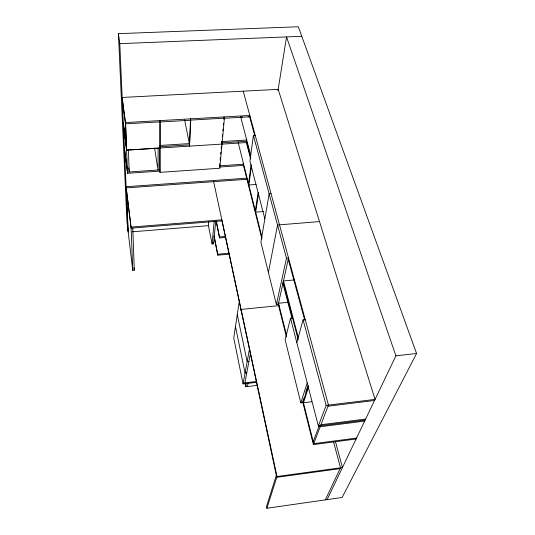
<?xml version="1.0" encoding="UTF-8"?>
<svg xmlns="http://www.w3.org/2000/svg" width="535" height="535" viewBox="0 0 535 535"><rect width="100%" height="100%" fill="white"/><g stroke="black" fill="none" stroke-linecap="round" stroke-linejoin="round"><path stroke-width="0.8" d="M158.106 148.155L158.032 170.01L154.521 147.907M159.878 147.56L159.938 172.344L219.765 168.251L224.419 118.161L224.118 116.931L223.897 119.358M160.018 123.612L160.085 147.994M160.025 122.234L160.032 120.602L159.938 172.344M190.734 120.101L189.504 146.135L190.48 118.857L190.734 120.101L224.419 118.161M208.777 221.557L208.429 225.67L212.094 243.967L213.565 243.84L215.679 221.403M212.094 243.967L214.154 221.53M219.791 163.81L219.604 165.837L243.632 164.205L243.485 165.402L219.47 167.04M220.126 160.212L220.346 157.798M220.681 154.14L220.861 152.181M221.202 148.503L221.43 146.082M221.871 141.24L222.012 144.082L126.695 150.108L123.331 123.886M222.306 136.585L222.473 134.76M222.841 130.767L222.995 129.082M223.369 125.029L223.53 123.291M229.281 254.158L217.819 255.155L214.301 236.49M225.389 237.446L219.591 237.935L216.461 221.47M340.12 468.633L276.749 477.314L221.844 219.858L131.062 227.081L126.106 186.722L246.755 178.162M255.202 135.295L253.389 135.402L249.919 161.102L264.852 218.902M248.534 183.719L251.142 164.733M251.584 165.175L248.849 184.976L256.191 184.448M239.138 302.054L233.748 337.98L243.057 383.896L256.318 382.364M255.322 210.797L258.084 192.854M258.679 192.567L255.656 212.127L263.842 211.486M240.937 310.414L241.091 309.417L279.237 305.625M277.966 90.729L286.546 36.908L395.9 355.829L327.099 499.616M243.057 383.896L249.363 349.689M244.736 383.702L250.561 352.679M257.275 385.387L245.799 386.725L246.414 383.508M268.403 272.429L277.538 225.001L319.502 221.577M247.458 386.531L248.086 383.314M286.492 258.245L288.525 258.064L278.274 304.375L276.388 304.562L286.492 258.245L253.389 135.402M292.531 318.031L290.512 318.238L285.135 339.752L300.824 402.855L302.863 402.608L308.341 385.668M296.825 342.654L303.077 319.803L305.231 319.582M276.327 475.374L266.537 506.424L266.905 508.25L342.092 497.47L416.578 353.488L298.323 26.75L118.422 33.658L126.929 221.503L132.754 270.322L134.305 270.188L132.767 228.024M266.905 508.25L277.003 476.511L213.632 181.666M300.824 402.855L307.204 382.839M303.753 398.542L302.997 400.882L313.731 443.662L356.551 438.071M305.773 392.289L307.531 386.818M308.534 387.186L303.472 402.775L311.771 401.765M365.151 420.095L318.358 426.027L326.136 405.383L303.077 319.803M313.222 441.642L319.348 425.452M356.103 439.008L313.376 444.592L328.443 405.102L243.224 91.171M325.313 499.877L340.501 467.831L333.405 441.308M277.003 476.511L342.433 467.563L335.492 441.756M364.669 421.105L320.177 426.756L319.823 425.372M320.953 424.73L365.639 419.072M326.136 405.383L375.062 399.391L278.187 89.352L122.167 97.457L125.618 123.852L126.695 150.108M328.022 406.212L374.527 400.501M244.89 382.866L256.452 381.535M395.9 355.829L416.578 353.488M246.775 372.821L245.063 373.015L235.467 326.537M248.915 361.433L247.163 361.627L237.266 314.567M278.514 303.271L288.485 302.288M283.456 280.955L294.21 279.945M217.912 254.205L228.579 253.282M219.698 236.931L225.496 236.443M221.731 220.922L131.108 228.157L126.3 188.975M132.339 231.802L208.623 225.656M271.051 193.683L269.132 193.83L260.879 242.154L276.388 304.562M247.384 179.265L126.247 187.885L128.199 232.136M159.845 169.889L127.49 172.083L124.367 147.312M124.421 148.536L127.544 173.3L159.838 171.1M159.871 146.75L189.871 144.865M221.537 142.872L246.541 141.3M159.871 148.048L126.588 150.148L123.391 125.197M221.423 144.156L246.374 142.577L246.702 140.016L221.831 141.574M159.644 145.466L189.497 143.594M240.703 117.011L242.355 116.918M248.146 116.583L249.798 116.49M125.618 123.852L160.246 121.86M159.671 122.013L190.493 120.241M223.817 118.322L249.638 116.831L249.812 115.453L125.457 122.582L127.544 173.3M118.422 33.658L119.793 43.669L301.773 36.293M249.604 116.697L254.834 136.01M288.178 259.114L304.723 320.204M240.616 116.67L250.781 155.658M283.336 280.487L298.256 337.699M246.421 140.839L250.607 156.936M283.109 281.818L298.202 339.819M246.254 142.116L250.641 159.002M282.841 282.995L292.07 318.532M290.512 318.238L318.358 426.027M238.108 142.176L261.963 237.279M278.381 302.723L286.506 335.124M243.084 163.804L261.916 239.031M277.872 302.77L286.439 336.99M302.643 401.711L313.376 444.592M216.026 220.861L219.591 237.935M245.13 383.461L245.799 386.725M213.886 235.841L217.819 255.155M213.244 242.255L213.565 243.84M184.635 119.887L189.316 143.607M122.227 98.868L125.511 123.98M123.277 122.575L126.481 147.546M128.701 167.836L129.129 171.14M134.004 267.694L134.305 270.188M119.793 43.669L128.059 231M128.387 150.034L129.229 171.962M131.062 227.081L132.754 270.322"/></g></svg>
